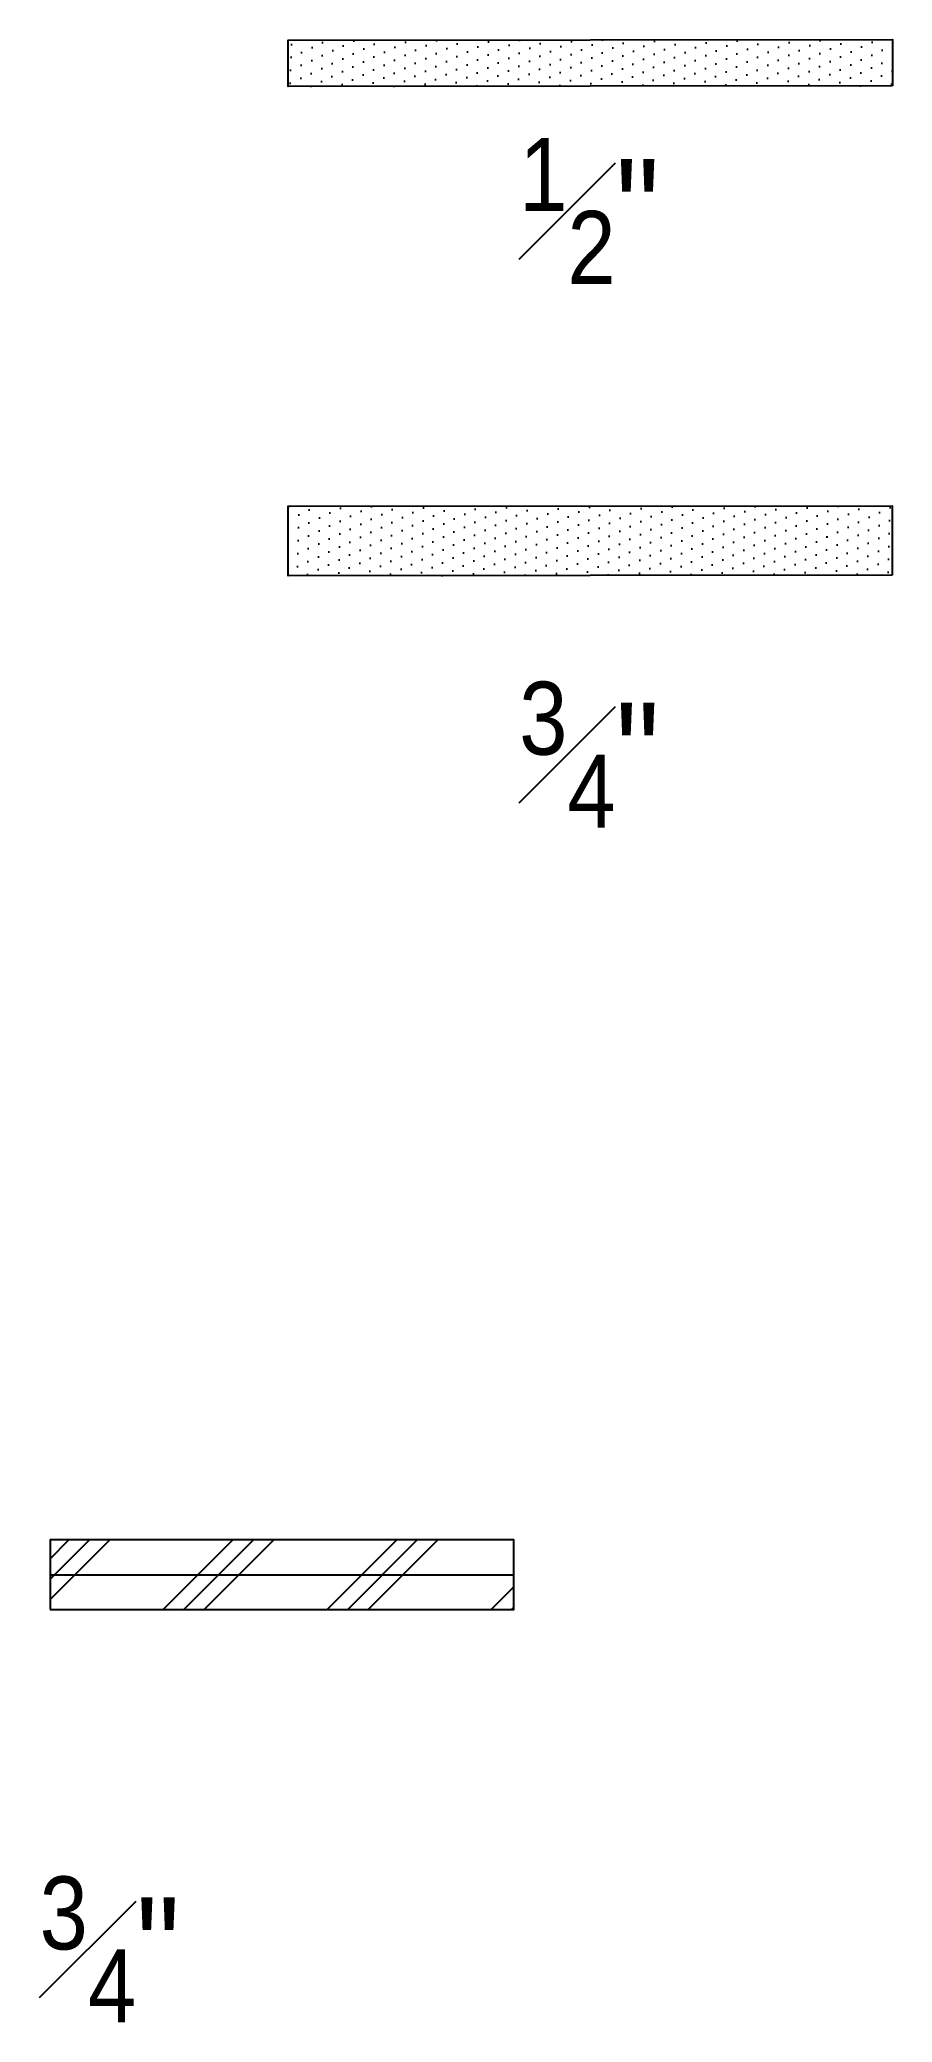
# Model space of a CAD drawing. Header units: inches. Extents: x 12.7 to 70, y 8.3 to 38.6.
# Drawn here: x 12.68 to 21.88, y 8.29 to 29.69 of the extents above; entities outside this region: 2.
import ezdxf

# ---------------------------------------------------------------- set-up
doc = ezdxf.new("R2010")
doc.units = ezdxf.units.IN
doc.header["$MEASUREMENT"] = 0
for name, color, linetype in [('S-ANNO-NONPLOT', 6, 'Continuous'), ('S-ANNO-NOTE', 4, 'Continuous'), ('S-WOOD', 3, 'Continuous')]:
    doc.layers.add(name, color=color, linetype=linetype)
doc.layers.add('S-HATCH1', color=1, linetype='Continuous', transparency=0.5)
doc.styles.add('Arial', font='arial.ttf', dxfattribs={"width": 0.85})

# ---------------------------------------------------------------- blocks, each defined once
blk = doc.blocks.new('PLY-0.75')
at = {"layer": 'S-WOOD'}
h = blk.add_hatch(dxfattribs=at)
h.set_pattern_fill('PLAST', color=1, scale=5, angle=45, style=0)
h.set_pattern_definition([(45, (-1735.8136, -2197.144), (-0.8838835, 0.8838835), []), (45, (-1735.924, -2197.0335), (-0.8838835, 0.8838835), []), (45, (-1736.0345, -2196.923), (-0.8838835, 0.8838835), [])])
h.paths.add_polyline_path([(0, -0.75), (5, -0.75), (5, 0), (0, 0)])
at = {"layer": 'S-WOOD', "color": 1}
blk.add_line((0, -0.375), (5, -0.375), dxfattribs=at)
at = {"layer": 'S-WOOD'}
blk.add_lwpolyline([(0, -0.75), (5, -0.75), (5, 0), (0, 0)], close=True, dxfattribs=at)
blk = doc.blocks.new('CEMENT-BOARD-0.75')
at = {"layer": 'S-HATCH1'}
h = blk.add_hatch(dxfattribs=at)
h.set_pattern_fill('DOTS', color=256, scale=2, angle=25, style=0)
h.set_pattern_definition([(25, (-57394.59983, -4915.45214), (0.00381695397, 0.13970211474), [0, -0.125])])
h.paths.add_polyline_path([(6.515, -0.745), (0, -0.75), (0, 0), (6.515, 0.005)])
at = {"layer": 'S-ANNO-NONPLOT'}
blk.add_lwpolyline([(6.515, -0.745), (0, -0.75), (0, 0), (6.515, 0.005)], close=True, dxfattribs=at)
at = {"layer": 'S-WOOD'}
blk.add_lwpolyline([(6.515, -0.745), (0, -0.75), (0, 0), (6.515, 0.005)], close=True, dxfattribs=at)
blk = doc.blocks.new('CEMENT-BOARD-0.50')
at = {"layer": 'S-HATCH1'}
h = blk.add_hatch(dxfattribs=at)
h.set_pattern_fill('DOTS', color=256, scale=2, angle=25, style=0)
h.set_pattern_definition([(25, (-57379.23741, -4885.52059), (0.00381695397, 0.13970211474), [0, -0.125])])
h.paths.add_polyline_path([(21.878, 29.187), (15.362, 29.182), (15.362, 29.682), (21.878, 29.687)])
at = {"layer": 'S-ANNO-NONPLOT'}
blk.add_lwpolyline([(21.878, 29.187), (15.362, 29.182), (15.362, 29.682), (21.878, 29.687)], close=True, dxfattribs=at)
at = {"layer": 'S-WOOD'}
blk.add_lwpolyline([(21.878, 29.187), (15.362, 29.182), (15.362, 29.682), (21.878, 29.687)], close=True, dxfattribs=at)
blk = doc.blocks.new('GLB-SECTION-CUSTOM1')
h = blk.add_hatch()
h.set_pattern_fill('GLB', color=1, scale=1.5, pattern_type=2)
h.set_pattern_definition([(0, (0, -13.5), (0, 1.5), []), (315, (0, -13.5), (1.5, -3e-16), [2.12132, -2.12132]), (45, (0, -13.5), (1.5, -2e-16), [2.12132, -2.12132])])
h.paths.add_polyline_path([(0, -13.5), (5.5, -13.5), (5.5, 0), (0, 0)])
at = {"color": 4}
blk.add_lwpolyline([(0, -13.5), (5.5, -13.5), (5.5, 0), (0, 0)], close=True, dxfattribs=at)

msp = doc.modelspace()

# ---------------------------------------------------------------- block references
msp.add_blockref('CEMENT-BOARD-0.50', (0, 0))
at = {"layer": 'S-WOOD'}
for name, p in [('GLB-SECTION-CUSTOM1', (58.467, 38.561)), ('CEMENT-BOARD-0.75', (15.362, 24.651)), ('PLY-0.75', (12.794, 13.495))]:
    msp.add_blockref(name, p, dxfattribs=at)

# ---------------------------------------------------------------- texts
at = {"layer": 'S-ANNO-NOTE', "color": 191, "char_height": 1.125, "width": 3.73252, "attachment_point": 5, "style": 'Arial'}
for s, insert in [('\\A1;{\\H0.7x;\\S1#2;}"', (18.61, 27.838)), ('\\A1;{\\H0.7x;\\S3#4;}"', (18.61, 21.97)), ('\\A1;GLB-SECTION-CUSTOM', (62.515, 21.38)), ('\\A1;{\\H0.7x;\\S3#4;}"', (13.437, 9.076))]:
    msp.add_mtext(s, dxfattribs=dict(at, insert=insert))

doc.saveas('drawing.dxf')
